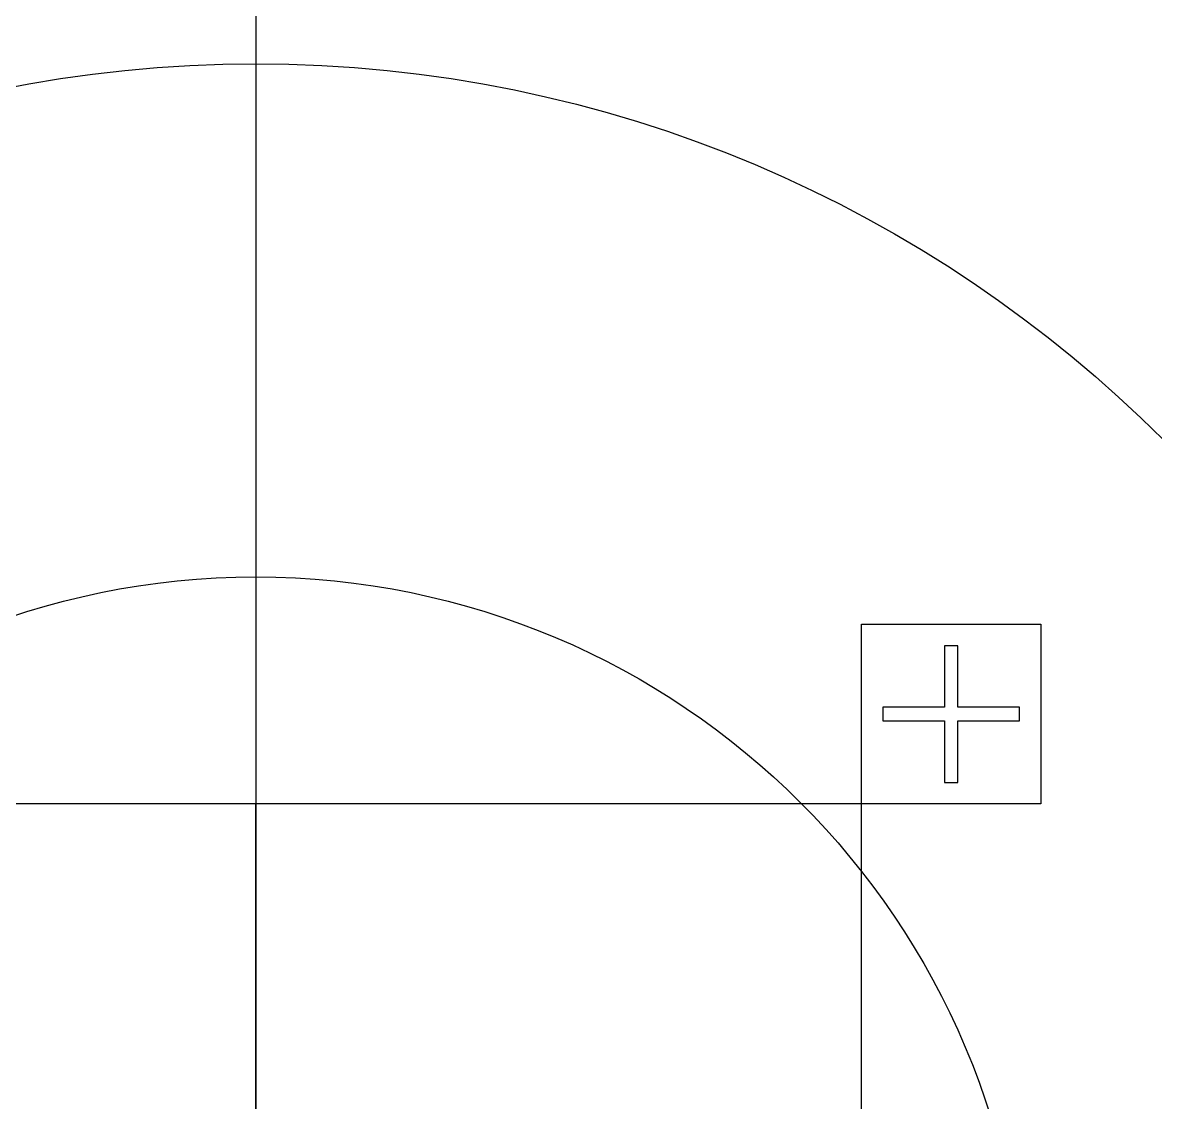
# Model space of a CAD drawing. Header units: millimetres. Extents: x 1000 to 444771, y -11148 to 590229.
# Drawn here: x 210456 to 232525, y 367761 to 388803 of the extents above; entities that cross this region are included whole.
import ezdxf

# ---------------------------------------------------------------- set-up
doc = ezdxf.new("R2010")
doc.units = ezdxf.units.MM
doc.layers.add('CLEAR', color=140, linetype='Continuous')

msp = doc.modelspace()

# ---------------------------------------------------------------- linework, layer by layer
for p, q in [((215000, 426500), (215000, 299500)), ((226797, 377079), (230297, 377079)), ((226797, 373579), (226797, 377079)), ((230297, 377079), (230297, 373579)), ((226797, 373579), (203203, 373579)), ((215000, 352421), (215000, 373579)), ((226797, 352421), (226797, 373579)), ((230297, 373579), (226797, 373579))]:
    msp.add_line(p, q)
for radius in [50000, 25000, 15000]:
    msp.add_circle((215000, 363000), radius)
at = {"layer": 'CLEAR'}
for p, q in [((228679, 376661), (228415, 376661)), ((228415, 376661), (228415, 375461)), ((228679, 375461), (228679, 376661)), ((228415, 375461), (227215, 375461)), ((227215, 375461), (227215, 375197)), ((229879, 375461), (228679, 375461)), ((229879, 375197), (229879, 375461)), ((227215, 375197), (228415, 375197)), ((228415, 375197), (228415, 373997)), ((228679, 373997), (228679, 375197)), ((228679, 375197), (229879, 375197)), ((228415, 373997), (228679, 373997))]:
    msp.add_line(p, q, dxfattribs=at)

doc.saveas('drawing.dxf')
